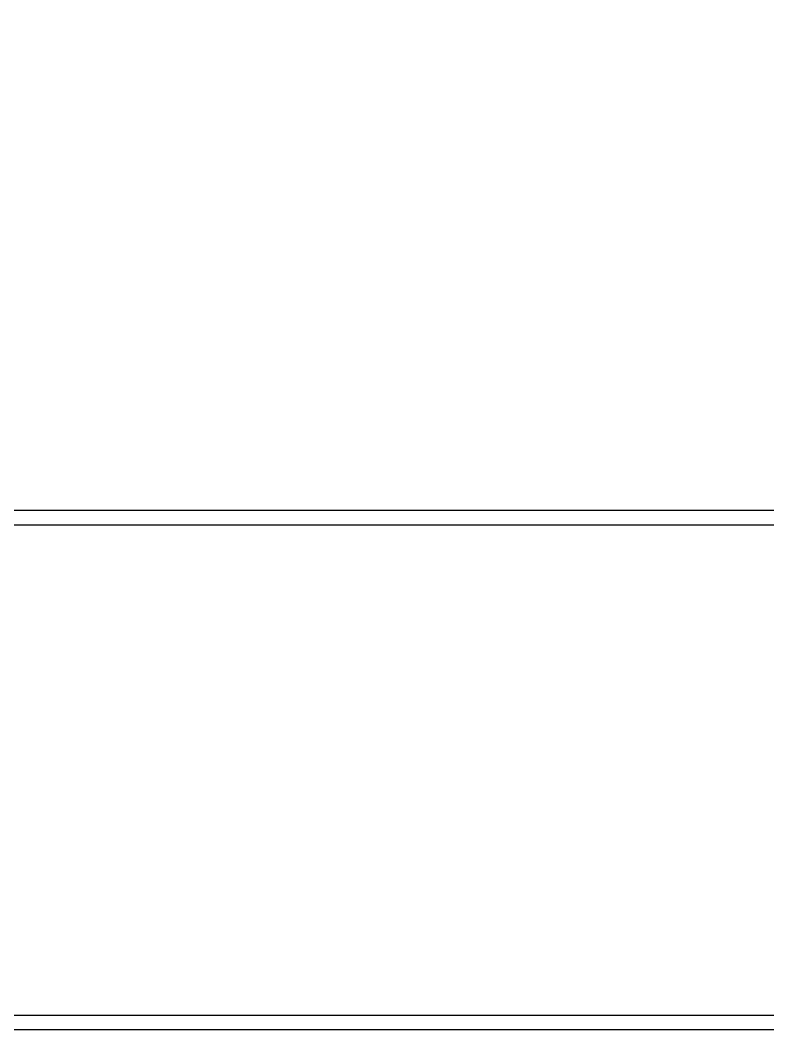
# Model space of a CAD drawing. Header units: millimetres. Extents: x -92971 to -91751, y -19136 to -16636.
# Drawn here: x -92361.2 to -92056.2, y -18917.9 to -18505.9 of the extents above; entities that cross this region are included whole.
import ezdxf

# ---------------------------------------------------------------- set-up
doc = ezdxf.new("R2010")
doc.units = ezdxf.units.MM
doc.header["$MEASUREMENT"] = 0
doc.layers.add('fab$CUT', color=1, linetype='Continuous', true_color=0xff0000)

msp = doc.modelspace()

# ---------------------------------------------------------------- linework, layer by layer
at = {"layer": 'fab$CUT', "extrusion": (0, 1, 0)}
msp.add_lwpolyline([(91788.72, -15), (92715.72, -15), (92727.72, -15)], dxfattribs=at)
at = {"layer": 'fab$CUT'}
for points in [[(-92663.72, -18705.89), (-91842.72, -18705.89)], [(-91848.72, -18711.89), (-92657.72, -18711.89)], [(-92657.72, -18911.89), (-91848.72, -18911.89)], [(-91842.72, -18917.89), (-92663.72, -18917.89)]]:
    msp.add_lwpolyline(points, dxfattribs=at)

doc.saveas('drawing.dxf')
